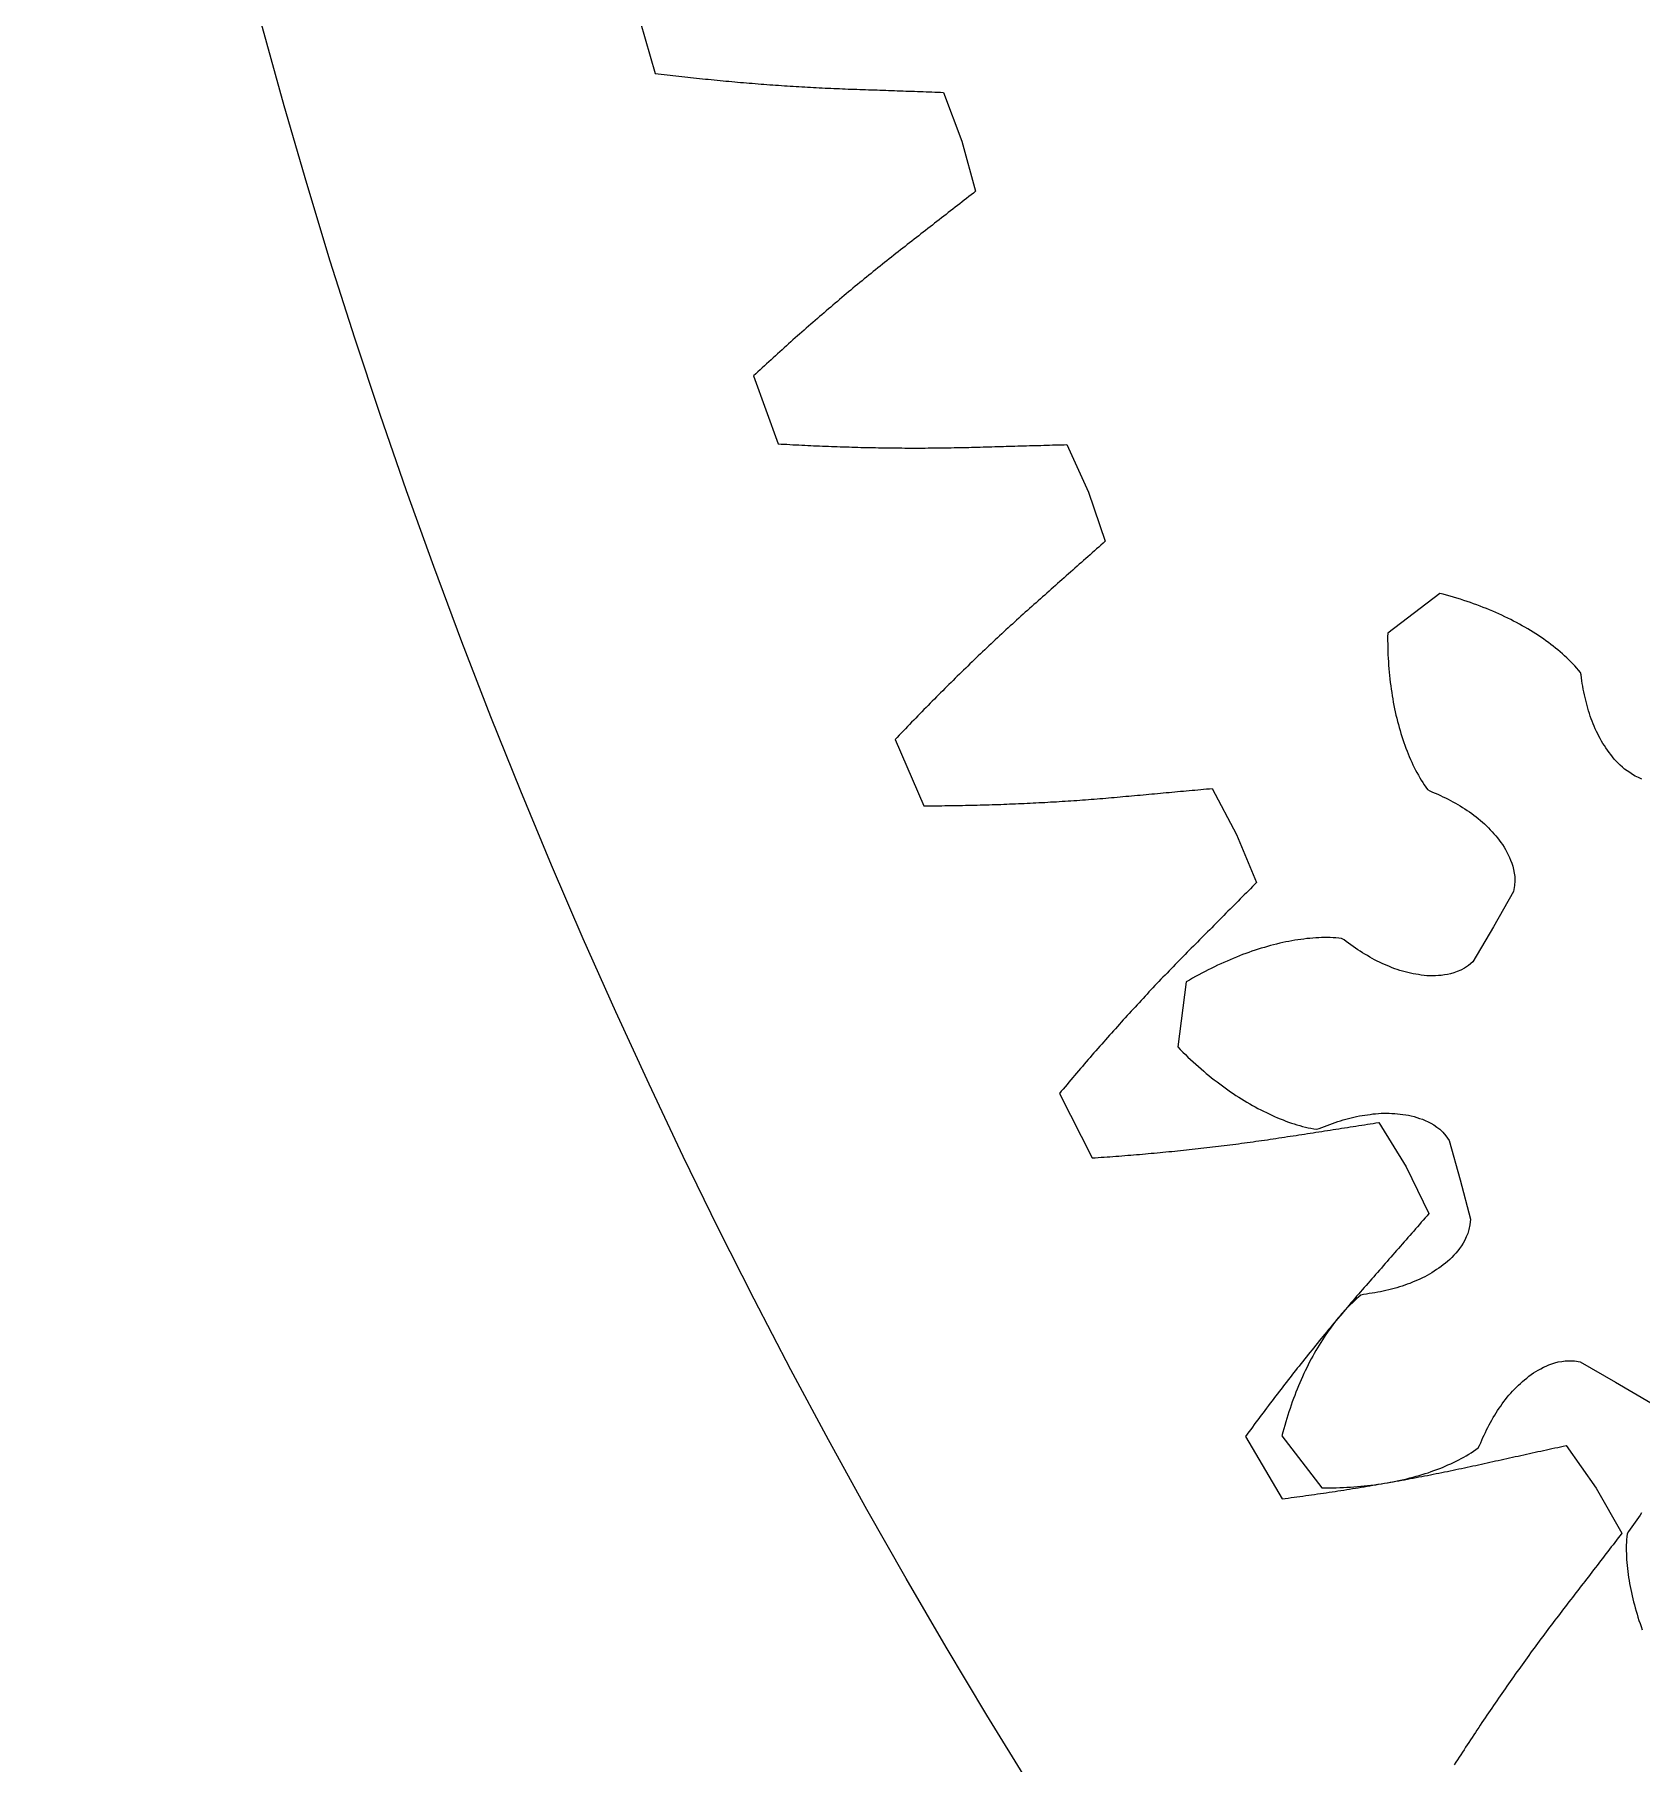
# Model space of a CAD drawing. Header units: metres. Extents: x -108 to 108, y -108 to 108.
# Drawn here: x -108.5 to -82, y -57.06 to -28.53 of the extents above; entities that cross this region are included whole.
import ezdxf

# ---------------------------------------------------------------- set-up
doc = ezdxf.new("R2010")
doc.units = ezdxf.units.M

msp = doc.modelspace()

# ---------------------------------------------------------------- linework, layer by layer
for points in [[(-98.595, -28.024), (-98.262, -29.169), (-98.213, -29.175), (-98.165, -29.18), (-98.116, -29.186), (-98.067, -29.192), (-98.019, -29.198), (-97.97, -29.203), (-97.921, -29.209), (-97.873, -29.215), (-97.824, -29.22), (-97.776, -29.225), (-97.727, -29.231), (-97.679, -29.236), (-97.63, -29.241), (-97.581, -29.246), (-97.533, -29.251), (-97.484, -29.257), (-97.436, -29.261), (-97.388, -29.266), (-97.339, -29.271), (-97.291, -29.276), (-97.242, -29.281), (-97.194, -29.285), (-97.145, -29.29), (-97.097, -29.295), (-97.049, -29.299), (-97, -29.303), (-96.952, -29.308), (-96.904, -29.312), (-96.856, -29.316), (-96.807, -29.32), (-96.759, -29.324), (-96.711, -29.328), (-96.663, -29.332), (-96.614, -29.336), (-96.566, -29.34), (-96.518, -29.344), (-96.47, -29.348), (-96.422, -29.351), (-96.374, -29.355), (-96.325, -29.358), (-96.277, -29.362), (-96.229, -29.365), (-96.181, -29.368), (-96.133, -29.372), (-96.085, -29.375), (-96.037, -29.378), (-95.989, -29.381), (-95.941, -29.384), (-95.893, -29.387), (-95.845, -29.39), (-95.797, -29.392), (-95.749, -29.395), (-95.702, -29.398), (-95.654, -29.4), (-95.606, -29.403), (-95.558, -29.405), (-95.51, -29.407), (-95.462, -29.41), (-95.415, -29.412), (-95.367, -29.414), (-95.319, -29.416), (-95.271, -29.418), (-95.224, -29.42), (-95.176, -29.422), (-95.128, -29.424), (-95.081, -29.426), (-95.033, -29.427), (-94.986, -29.429), (-94.938, -29.431), (-94.89, -29.432), (-94.843, -29.434), (-94.795, -29.436), (-94.747, -29.437), (-94.7, -29.439), (-94.652, -29.441), (-94.604, -29.442), (-94.557, -29.444), (-94.509, -29.446), (-94.461, -29.447), (-94.414, -29.449), (-94.366, -29.451), (-94.319, -29.452), (-94.271, -29.454), (-94.223, -29.456), (-94.176, -29.457), (-94.128, -29.459), (-94.08, -29.461), (-94.032, -29.462), (-93.985, -29.464), (-93.937, -29.466), (-93.889, -29.467), (-93.842, -29.469), (-93.794, -29.471), (-93.746, -29.472), (-93.699, -29.474), (-93.651, -29.476), (-93.603, -29.477), (-93.556, -29.479), (-93.508, -29.481), (-93.204, -30.284), (-93.204, -30.284), (-92.978, -31.112), (-93.015, -31.142), (-93.053, -31.171), (-93.091, -31.2), (-93.128, -31.23), (-93.166, -31.259), (-93.203, -31.289), (-93.241, -31.318), (-93.279, -31.347), (-93.316, -31.377), (-93.354, -31.406), (-93.391, -31.435), (-93.429, -31.465), (-93.467, -31.494), (-93.504, -31.524), (-93.542, -31.553), (-93.579, -31.582), (-93.617, -31.612), (-93.654, -31.641), (-93.692, -31.67), (-93.73, -31.7), (-93.767, -31.729), (-93.805, -31.758), (-93.842, -31.788), (-93.88, -31.817), (-93.917, -31.847), (-93.955, -31.876), (-93.993, -31.905), (-94.03, -31.935), (-94.068, -31.964), (-94.105, -31.993), (-94.143, -32.023), (-94.18, -32.052), (-94.218, -32.081), (-94.255, -32.111), (-94.293, -32.14), (-94.33, -32.17), (-94.368, -32.199), (-94.405, -32.229), (-94.443, -32.259), (-94.48, -32.289), (-94.517, -32.318), (-94.555, -32.348), (-94.592, -32.378), (-94.629, -32.408), (-94.666, -32.439), (-94.704, -32.469), (-94.741, -32.499), (-94.778, -32.529), (-94.815, -32.56), (-94.852, -32.59), (-94.889, -32.621), (-94.926, -32.651), (-94.964, -32.682), (-95.001, -32.713), (-95.038, -32.744), (-95.074, -32.774), (-95.111, -32.805), (-95.148, -32.836), (-95.185, -32.867), (-95.222, -32.898), (-95.259, -32.93), (-95.296, -32.961), (-95.333, -32.992), (-95.369, -33.024), (-95.406, -33.055), (-95.443, -33.086), (-95.479, -33.118), (-95.516, -33.15), (-95.553, -33.181), (-95.589, -33.213), (-95.626, -33.245), (-95.663, -33.277), (-95.699, -33.308), (-95.736, -33.34), (-95.772, -33.372), (-95.809, -33.405), (-95.845, -33.437), (-95.881, -33.469), (-95.918, -33.501), (-95.954, -33.534), (-95.991, -33.566), (-96.027, -33.598), (-96.063, -33.631), (-96.099, -33.663), (-96.136, -33.696), (-96.172, -33.729), (-96.208, -33.762), (-96.244, -33.794), (-96.28, -33.827), (-96.317, -33.86), (-96.353, -33.893), (-96.389, -33.926), (-96.425, -33.959), (-96.461, -33.992), (-96.497, -34.026), (-96.533, -34.059), (-96.569, -34.092), (-96.605, -34.126), (-96.641, -34.159), (-96.237, -35.281), (-96.188, -35.284), (-96.139, -35.287), (-96.09, -35.289), (-96.041, -35.292), (-95.992, -35.295), (-95.943, -35.297), (-95.894, -35.3), (-95.845, -35.302), (-95.796, -35.305), (-95.748, -35.307), (-95.699, -35.309), (-95.65, -35.312), (-95.601, -35.314), (-95.553, -35.316), (-95.504, -35.318), (-95.455, -35.32), (-95.406, -35.322), (-95.358, -35.324), (-95.309, -35.325), (-95.26, -35.327), (-95.212, -35.329), (-95.163, -35.33), (-95.115, -35.332), (-95.066, -35.333), (-95.018, -35.335), (-94.969, -35.336), (-94.921, -35.338), (-94.872, -35.339), (-94.824, -35.34), (-94.775, -35.341), (-94.727, -35.342), (-94.678, -35.343), (-94.63, -35.344), (-94.582, -35.345), (-94.533, -35.346), (-94.485, -35.346), (-94.437, -35.347), (-94.388, -35.348), (-94.34, -35.348), (-94.292, -35.349), (-94.244, -35.349), (-94.196, -35.349), (-94.147, -35.35), (-94.099, -35.35), (-94.051, -35.35), (-94.003, -35.35), (-93.955, -35.35), (-93.907, -35.35), (-93.859, -35.35), (-93.811, -35.35), (-93.763, -35.349), (-93.715, -35.349), (-93.667, -35.349), (-93.619, -35.348), (-93.571, -35.348), (-93.523, -35.347), (-93.475, -35.347), (-93.427, -35.346), (-93.38, -35.345), (-93.332, -35.344), (-93.284, -35.343), (-93.236, -35.342), (-93.189, -35.341), (-93.141, -35.34), (-93.093, -35.339), (-93.046, -35.338), (-92.998, -35.336), (-92.95, -35.335), (-92.903, -35.334), (-92.855, -35.332), (-92.807, -35.331), (-92.76, -35.33), (-92.712, -35.328), (-92.664, -35.327), (-92.617, -35.326), (-92.569, -35.324), (-92.521, -35.323), (-92.474, -35.322), (-92.426, -35.32), (-92.378, -35.319), (-92.331, -35.318), (-92.283, -35.316), (-92.235, -35.315), (-92.188, -35.314), (-92.14, -35.312), (-92.092, -35.311), (-92.045, -35.31), (-91.997, -35.308), (-91.949, -35.307), (-91.902, -35.306), (-91.854, -35.304), (-91.806, -35.303), (-91.759, -35.302), (-91.711, -35.3), (-91.663, -35.299), (-91.615, -35.298), (-91.568, -35.296), (-91.52, -35.295), (-91.472, -35.294), (-91.118, -36.076), (-91.118, -36.076), (-90.841, -36.889), (-90.876, -36.921), (-90.912, -36.952), (-90.948, -36.984), (-90.983, -37.016), (-91.019, -37.047), (-91.055, -37.079), (-91.09, -37.111), (-91.126, -37.143), (-91.162, -37.174), (-91.198, -37.206), (-91.233, -37.238), (-91.269, -37.269), (-91.305, -37.301), (-91.34, -37.333), (-91.376, -37.364), (-91.412, -37.396), (-91.447, -37.428), (-91.483, -37.459), (-91.519, -37.491), (-91.554, -37.523), (-91.59, -37.554), (-91.626, -37.586), (-91.661, -37.618), (-91.697, -37.649), (-91.732, -37.681), (-91.768, -37.712), (-91.804, -37.744), (-91.839, -37.776), (-91.875, -37.807), (-91.911, -37.839), (-91.946, -37.871), (-91.982, -37.902), (-92.018, -37.934), (-92.053, -37.966), (-92.089, -37.997), (-92.124, -38.029), (-92.16, -38.061), (-92.195, -38.093), (-92.231, -38.125), (-92.266, -38.157), (-92.302, -38.189), (-92.337, -38.222), (-92.372, -38.254), (-92.408, -38.286), (-92.443, -38.319), (-92.478, -38.351), (-92.513, -38.384), (-92.548, -38.416), (-92.584, -38.449), (-92.619, -38.482), (-92.654, -38.515), (-92.689, -38.547), (-92.724, -38.58), (-92.759, -38.613), (-92.794, -38.646), (-92.829, -38.68), (-92.864, -38.713), (-92.899, -38.746), (-92.934, -38.779), (-92.968, -38.813), (-93.003, -38.846), (-93.038, -38.879), (-93.073, -38.913), (-93.108, -38.947), (-93.142, -38.98), (-93.177, -39.014), (-93.212, -39.048), (-93.246, -39.082), (-93.281, -39.116), (-93.315, -39.15), (-93.35, -39.184), (-93.384, -39.218), (-93.419, -39.252), (-93.453, -39.286), (-93.488, -39.32), (-93.522, -39.355), (-93.556, -39.389), (-93.591, -39.423), (-93.625, -39.458), (-93.659, -39.492), (-93.694, -39.527), (-93.728, -39.562), (-93.762, -39.596), (-93.796, -39.631), (-93.83, -39.666), (-93.864, -39.701), (-93.898, -39.736), (-93.932, -39.771), (-93.966, -39.806), (-94, -39.841), (-94.034, -39.876), (-94.068, -39.912), (-94.102, -39.947), (-94.136, -39.982), (-94.17, -40.018), (-94.204, -40.053), (-94.238, -40.089), (-94.271, -40.124), (-94.305, -40.16), (-93.831, -41.254), (-93.782, -41.254), (-93.733, -41.254), (-93.684, -41.253), (-93.635, -41.253), (-93.586, -41.253), (-93.537, -41.252), (-93.488, -41.251), (-93.44, -41.251), (-93.391, -41.25), (-93.342, -41.249), (-93.293, -41.249), (-93.244, -41.248), (-93.195, -41.247), (-93.146, -41.246), (-93.098, -41.245), (-93.049, -41.244), (-93, -41.243), (-92.952, -41.242), (-92.903, -41.24), (-92.854, -41.239), (-92.806, -41.238), (-92.757, -41.236), (-92.708, -41.235), (-92.66, -41.233), (-92.611, -41.231), (-92.563, -41.23), (-92.514, -41.228), (-92.466, -41.226), (-92.417, -41.224), (-92.369, -41.222), (-92.321, -41.22), (-92.272, -41.218), (-92.224, -41.216), (-92.176, -41.214), (-92.127, -41.212), (-92.079, -41.209), (-92.031, -41.207), (-91.983, -41.205), (-91.934, -41.202), (-91.886, -41.199), (-91.838, -41.197), (-91.79, -41.194), (-91.742, -41.191), (-91.694, -41.189), (-91.646, -41.186), (-91.598, -41.183), (-91.55, -41.18), (-91.502, -41.177), (-91.454, -41.174), (-91.406, -41.17), (-91.358, -41.167), (-91.31, -41.164), (-91.262, -41.16), (-91.215, -41.157), (-91.167, -41.153), (-91.119, -41.15), (-91.071, -41.146), (-91.024, -41.142), (-90.976, -41.139), (-90.928, -41.135), (-90.881, -41.131), (-90.833, -41.127), (-90.786, -41.123), (-90.738, -41.119), (-90.691, -41.115), (-90.643, -41.11), (-90.596, -41.106), (-90.548, -41.102), (-90.501, -41.097), (-90.453, -41.093), (-90.406, -41.089), (-90.358, -41.084), (-90.311, -41.08), (-90.263, -41.076), (-90.216, -41.071), (-90.168, -41.067), (-90.121, -41.063), (-90.073, -41.059), (-90.026, -41.054), (-89.978, -41.05), (-89.931, -41.046), (-89.883, -41.041), (-89.836, -41.037), (-89.788, -41.033), (-89.741, -41.028), (-89.693, -41.024), (-89.646, -41.02), (-89.598, -41.015), (-89.551, -41.011), (-89.503, -41.007), (-89.456, -41.002), (-89.408, -40.998), (-89.361, -40.994), (-89.313, -40.989), (-89.266, -40.985), (-89.218, -40.981), (-89.171, -40.976), (-89.123, -40.972), (-89.076, -40.968), (-88.673, -41.726), (-88.673, -41.726), (-88.345, -42.52), (-88.379, -42.554), (-88.412, -42.588), (-88.446, -42.622), (-88.48, -42.656), (-88.513, -42.689), (-88.547, -42.723), (-88.581, -42.757), (-88.614, -42.791), (-88.648, -42.825), (-88.681, -42.859), (-88.715, -42.893), (-88.749, -42.926), (-88.782, -42.96), (-88.816, -42.994), (-88.849, -43.028), (-88.883, -43.062), (-88.917, -43.096), (-88.95, -43.13), (-88.984, -43.163), (-89.017, -43.197), (-89.051, -43.231), (-89.085, -43.265), (-89.118, -43.299), (-89.152, -43.333), (-89.185, -43.366), (-89.219, -43.4), (-89.253, -43.434), (-89.286, -43.468), (-89.32, -43.502), (-89.353, -43.535), (-89.387, -43.569), (-89.421, -43.603), (-89.454, -43.637), (-89.488, -43.671), (-89.521, -43.705), (-89.555, -43.739), (-89.588, -43.773), (-89.621, -43.807), (-89.655, -43.841), (-89.688, -43.875), (-89.721, -43.91), (-89.755, -43.944), (-89.788, -43.979), (-89.821, -44.013), (-89.854, -44.048), (-89.888, -44.082), (-89.921, -44.117), (-89.954, -44.152), (-89.987, -44.187), (-90.02, -44.221), (-90.053, -44.256), (-90.086, -44.291), (-90.119, -44.326), (-90.151, -44.362), (-90.184, -44.397), (-90.217, -44.432), (-90.25, -44.467), (-90.283, -44.503), (-90.315, -44.538), (-90.348, -44.574), (-90.381, -44.609), (-90.413, -44.645), (-90.446, -44.68), (-90.478, -44.716), (-90.511, -44.752), (-90.543, -44.788), (-90.576, -44.824), (-90.608, -44.859), (-90.641, -44.896), (-90.673, -44.932), (-90.705, -44.968), (-90.738, -45.004), (-90.77, -45.04), (-90.802, -45.076), (-90.834, -45.113), (-90.866, -45.149), (-90.899, -45.186), (-90.931, -45.222), (-90.963, -45.259), (-90.995, -45.295), (-91.027, -45.332), (-91.059, -45.369), (-91.091, -45.406), (-91.123, -45.442), (-91.154, -45.479), (-91.186, -45.516), (-91.218, -45.553), (-91.25, -45.59), (-91.282, -45.628), (-91.313, -45.665), (-91.345, -45.702), (-91.377, -45.739), (-91.408, -45.777), (-91.44, -45.814), (-91.471, -45.852), (-91.503, -45.889), (-91.534, -45.927), (-91.566, -45.964), (-91.597, -46.002), (-91.056, -47.064), (-91.007, -47.061), (-90.958, -47.058), (-90.909, -47.054), (-90.86, -47.051), (-90.811, -47.047), (-90.763, -47.044), (-90.714, -47.04), (-90.665, -47.037), (-90.616, -47.033), (-90.567, -47.029), (-90.519, -47.025), (-90.47, -47.021), (-90.421, -47.017), (-90.373, -47.013), (-90.324, -47.009), (-90.276, -47.005), (-90.227, -47.001), (-90.179, -46.997), (-90.13, -46.992), (-90.082, -46.988), (-90.033, -46.983), (-89.985, -46.979), (-89.936, -46.974), (-89.888, -46.97), (-89.84, -46.965), (-89.791, -46.96), (-89.743, -46.956), (-89.695, -46.951), (-89.647, -46.946), (-89.598, -46.941), (-89.55, -46.936), (-89.502, -46.931), (-89.454, -46.926), (-89.406, -46.92), (-89.358, -46.915), (-89.31, -46.91), (-89.262, -46.904), (-89.214, -46.899), (-89.166, -46.893), (-89.118, -46.888), (-89.07, -46.882), (-89.022, -46.876), (-88.974, -46.871), (-88.927, -46.865), (-88.879, -46.859), (-88.831, -46.853), (-88.783, -46.847), (-88.736, -46.841), (-88.688, -46.835), (-88.641, -46.829), (-88.593, -46.822), (-88.545, -46.816), (-88.498, -46.81), (-88.45, -46.803), (-88.403, -46.797), (-88.355, -46.79), (-88.308, -46.783), (-88.261, -46.777), (-88.213, -46.77), (-88.166, -46.763), (-88.119, -46.756), (-88.072, -46.749), (-88.024, -46.742), (-87.977, -46.735), (-87.93, -46.728), (-87.883, -46.721), (-87.836, -46.713), (-87.789, -46.706), (-87.742, -46.699), (-87.694, -46.692), (-87.647, -46.684), (-87.6, -46.677), (-87.553, -46.67), (-87.506, -46.662), (-87.459, -46.655), (-87.412, -46.648), (-87.365, -46.641), (-87.318, -46.633), (-87.27, -46.626), (-87.223, -46.619), (-87.176, -46.611), (-87.129, -46.604), (-87.082, -46.597), (-87.035, -46.589), (-86.988, -46.582), (-86.941, -46.575), (-86.893, -46.568), (-86.846, -46.56), (-86.799, -46.553), (-86.752, -46.546), (-86.705, -46.538), (-86.658, -46.531), (-86.61, -46.524), (-86.563, -46.516), (-86.516, -46.509), (-86.469, -46.502), (-86.422, -46.495), (-86.375, -46.487), (-86.327, -46.48), (-85.878, -47.212), (-85.878, -47.212), (-85.501, -47.983), (-85.532, -48.019), (-85.564, -48.055), (-85.595, -48.091), (-85.627, -48.127), (-85.658, -48.163), (-85.69, -48.199), (-85.721, -48.235), (-85.752, -48.271), (-85.784, -48.307), (-85.815, -48.343), (-85.847, -48.378), (-85.878, -48.414), (-85.91, -48.45), (-85.941, -48.486), (-85.972, -48.522), (-86.004, -48.558), (-86.035, -48.594), (-86.067, -48.63), (-86.098, -48.666), (-86.129, -48.701), (-86.161, -48.737), (-86.192, -48.773), (-86.224, -48.809), (-86.255, -48.845), (-86.286, -48.881), (-86.318, -48.917), (-86.349, -48.953), (-86.381, -48.988), (-86.412, -49.024), (-86.443, -49.06), (-86.475, -49.096), (-86.506, -49.132), (-86.538, -49.168), (-86.569, -49.204), (-86.6, -49.24), (-86.632, -49.276), (-86.663, -49.312), (-86.694, -49.348), (-86.725, -49.384), (-86.756, -49.42), (-86.787, -49.457), (-86.818, -49.493), (-86.849, -49.53), (-86.88, -49.566), (-86.911, -49.603), (-86.942, -49.639), (-86.973, -49.676), (-87.004, -49.713), (-87.035, -49.75), (-87.065, -49.787), (-87.096, -49.824), (-87.127, -49.861), (-87.157, -49.898), (-87.188, -49.935), (-87.219, -49.972), (-87.249, -50.009), (-87.28, -50.046), (-87.31, -50.084), (-87.341, -50.121), (-87.371, -50.159), (-87.401, -50.196), (-87.432, -50.234), (-87.462, -50.271), (-87.492, -50.309), (-87.522, -50.347), (-87.552, -50.385), (-87.583, -50.422), (-87.613, -50.46), (-87.643, -50.498), (-87.673, -50.536), (-87.703, -50.574), (-87.733, -50.613), (-87.763, -50.651), (-87.792, -50.689), (-87.822, -50.727), (-87.852, -50.766), (-87.882, -50.804), (-87.912, -50.842), (-87.941, -50.881), (-87.971, -50.92), (-88.001, -50.958), (-88.03, -50.997), (-88.06, -51.036), (-88.089, -51.074), (-88.119, -51.113), (-88.148, -51.152), (-88.178, -51.191), (-88.207, -51.23), (-88.236, -51.269), (-88.266, -51.308), (-88.295, -51.347), (-88.324, -51.387), (-88.354, -51.426), (-88.383, -51.465), (-88.412, -51.505), (-88.441, -51.544), (-88.47, -51.584), (-88.499, -51.623), (-88.528, -51.663), (-87.921, -52.689), (-87.872, -52.683), (-87.824, -52.676), (-87.775, -52.67), (-87.727, -52.663), (-87.678, -52.657), (-87.63, -52.65), (-87.581, -52.643), (-87.533, -52.637), (-87.484, -52.63), (-87.436, -52.623), (-87.387, -52.616), (-87.339, -52.609), (-87.291, -52.602), (-87.242, -52.595), (-87.194, -52.588), (-87.146, -52.581), (-87.098, -52.574), (-87.05, -52.566), (-87.002, -52.559), (-86.953, -52.551), (-86.905, -52.544), (-86.857, -52.536), (-86.809, -52.529), (-86.761, -52.521), (-86.713, -52.514), (-86.666, -52.506), (-86.618, -52.498), (-86.57, -52.49), (-86.522, -52.482), (-86.474, -52.474), (-86.426, -52.466), (-86.379, -52.458), (-86.331, -52.45), (-86.283, -52.442), (-86.236, -52.433), (-86.188, -52.425), (-86.141, -52.417), (-86.093, -52.408), (-86.046, -52.4), (-85.998, -52.391), (-85.951, -52.382), (-85.903, -52.374), (-85.856, -52.365), (-85.809, -52.356), (-85.761, -52.347), (-85.714, -52.338), (-85.667, -52.329), (-85.62, -52.32), (-85.572, -52.311), (-85.525, -52.302), (-85.478, -52.293), (-85.431, -52.283), (-85.384, -52.274), (-85.337, -52.265), (-85.29, -52.255), (-85.243, -52.246), (-85.196, -52.236), (-85.149, -52.226), (-85.103, -52.217), (-85.056, -52.207), (-85.009, -52.197), (-84.962, -52.187), (-84.916, -52.177), (-84.869, -52.167), (-84.822, -52.157), (-84.776, -52.147), (-84.729, -52.137), (-84.683, -52.126), (-84.636, -52.116), (-84.59, -52.106), (-84.543, -52.096), (-84.497, -52.085), (-84.45, -52.075), (-84.403, -52.065), (-84.357, -52.055), (-84.31, -52.044), (-84.264, -52.034), (-84.217, -52.024), (-84.171, -52.014), (-84.124, -52.003), (-84.077, -51.993), (-84.031, -51.983), (-83.984, -51.973), (-83.938, -51.963), (-83.891, -51.952), (-83.845, -51.942), (-83.798, -51.932), (-83.751, -51.922), (-83.705, -51.911), (-83.658, -51.901), (-83.612, -51.891), (-83.565, -51.881), (-83.518, -51.87), (-83.472, -51.86), (-83.425, -51.85), (-83.378, -51.84), (-83.332, -51.829), (-83.285, -51.819), (-83.239, -51.809), (-82.744, -52.511), (-82.744, -52.511), (-82.319, -53.257), (-82.348, -53.295), (-82.378, -53.333), (-82.407, -53.371), (-82.436, -53.409), (-82.465, -53.447), (-82.494, -53.484), (-82.523, -53.522), (-82.552, -53.56), (-82.581, -53.598), (-82.61, -53.636), (-82.64, -53.673), (-82.669, -53.711), (-82.698, -53.749), (-82.727, -53.787), (-82.756, -53.825), (-82.785, -53.862), (-82.814, -53.9), (-82.843, -53.938), (-82.872, -53.976), (-82.902, -54.013), (-82.931, -54.051), (-82.96, -54.089), (-82.989, -54.127), (-83.018, -54.165), (-83.047, -54.202), (-83.076, -54.24), (-83.105, -54.278), (-83.134, -54.316), (-83.163, -54.353), (-83.192, -54.391), (-83.221, -54.429), (-83.251, -54.467), (-83.28, -54.504), (-83.309, -54.542), (-83.338, -54.58), (-83.367, -54.618), (-83.395, -54.656), (-83.424, -54.694), (-83.453, -54.732), (-83.482, -54.77), (-83.511, -54.809), (-83.539, -54.847), (-83.568, -54.885), (-83.597, -54.924), (-83.625, -54.962), (-83.654, -55.001), (-83.682, -55.039), (-83.711, -55.078), (-83.739, -55.116), (-83.767, -55.155), (-83.796, -55.194), (-83.824, -55.233), (-83.852, -55.272), (-83.881, -55.311), (-83.909, -55.35), (-83.937, -55.389), (-83.965, -55.428), (-83.993, -55.467), (-84.021, -55.506), (-84.049, -55.546), (-84.077, -55.585), (-84.105, -55.624), (-84.133, -55.664), (-84.16, -55.703), (-84.188, -55.743), (-84.216, -55.783), (-84.244, -55.822), (-84.271, -55.862), (-84.299, -55.902), (-84.327, -55.942), (-84.354, -55.981), (-84.382, -56.021), (-84.409, -56.061), (-84.436, -56.101), (-84.464, -56.142), (-84.491, -56.182), (-84.518, -56.222), (-84.546, -56.262), (-84.573, -56.303), (-84.6, -56.343), (-84.627, -56.383), (-84.654, -56.424), (-84.681, -56.464), (-84.709, -56.505), (-84.736, -56.545), (-84.762, -56.586), (-84.789, -56.627), (-84.816, -56.668), (-84.843, -56.708), (-84.87, -56.749), (-84.897, -56.79), (-84.923, -56.831), (-84.95, -56.872), (-84.977, -56.913), (-85.003, -56.954), (-85.03, -56.996), (-85.056, -57.037), (-85.083, -57.078)], [(-81.988, -40.812), (-82.044, -40.788), (-82.098, -40.764), (-82.146, -40.736), (-82.19, -40.707), (-82.232, -40.678), (-82.273, -40.647), (-82.309, -40.615), (-82.345, -40.582), (-82.379, -40.549), (-82.413, -40.516), (-82.446, -40.482), (-82.474, -40.446), (-82.503, -40.41), (-82.53, -40.373), (-82.557, -40.336), (-82.582, -40.299), (-82.608, -40.261), (-82.632, -40.223), (-82.655, -40.185), (-82.676, -40.145), (-82.698, -40.105), (-82.718, -40.065), (-82.739, -40.025), (-82.757, -39.984), (-82.774, -39.942), (-82.791, -39.9), (-82.809, -39.859), (-82.825, -39.816), (-82.84, -39.773), (-82.854, -39.73), (-82.868, -39.687), (-82.881, -39.643), (-82.894, -39.599), (-82.904, -39.554), (-82.916, -39.509), (-82.927, -39.465), (-82.937, -39.42), (-82.947, -39.374), (-82.955, -39.328), (-82.963, -39.282), (-82.972, -39.236), (-82.978, -39.189), (-82.985, -39.142), (-82.991, -39.095), (-83.004, -39.052), (-83.033, -39.016), (-83.064, -38.98), (-83.095, -38.945), (-83.127, -38.911), (-83.16, -38.877), (-83.194, -38.843), (-83.228, -38.81), (-83.263, -38.778), (-83.299, -38.745), (-83.336, -38.713), (-83.374, -38.682), (-83.412, -38.651), (-83.451, -38.62), (-83.49, -38.59), (-83.53, -38.56), (-83.571, -38.53), (-83.612, -38.501), (-83.654, -38.472), (-83.696, -38.444), (-83.74, -38.416), (-83.783, -38.388), (-83.827, -38.361), (-83.872, -38.334), (-83.917, -38.308), (-83.963, -38.282), (-84.01, -38.256), (-84.056, -38.231), (-84.104, -38.206), (-84.152, -38.181), (-84.2, -38.157), (-84.249, -38.134), (-84.299, -38.11), (-84.348, -38.087), (-84.399, -38.065), (-84.45, -38.043), (-84.501, -38.021), (-84.553, -38), (-84.605, -37.979), (-84.658, -37.959), (-84.711, -37.939), (-84.764, -37.92), (-84.818, -37.9), (-84.873, -37.882), (-84.928, -37.864), (-84.983, -37.846), (-85.039, -37.829), (-85.095, -37.812), (-85.152, -37.795), (-85.209, -37.779), (-85.266, -37.764), (-85.324, -37.749), (-86.182, -38.407), (-86.183, -38.467), (-86.183, -38.527), (-86.182, -38.586), (-86.181, -38.645), (-86.179, -38.703), (-86.177, -38.762), (-86.174, -38.82), (-86.17, -38.877), (-86.166, -38.935), (-86.162, -38.992), (-86.157, -39.049), (-86.152, -39.105), (-86.146, -39.161), (-86.139, -39.217), (-86.132, -39.273), (-86.124, -39.328), (-86.116, -39.383), (-86.108, -39.437), (-86.098, -39.491), (-86.089, -39.545), (-86.079, -39.598), (-86.068, -39.651), (-86.057, -39.704), (-86.045, -39.756), (-86.033, -39.808), (-86.02, -39.86), (-86.006, -39.911), (-85.993, -39.961), (-85.978, -40.011), (-85.963, -40.061), (-85.948, -40.11), (-85.932, -40.159), (-85.916, -40.208), (-85.899, -40.256), (-85.881, -40.303), (-85.863, -40.35), (-85.845, -40.396), (-85.825, -40.442), (-85.806, -40.488), (-85.786, -40.533), (-85.765, -40.577), (-85.744, -40.621), (-85.722, -40.664), (-85.699, -40.707), (-85.676, -40.748), (-85.652, -40.79), (-85.628, -40.83), (-85.603, -40.87), (-85.578, -40.909), (-85.551, -40.948), (-85.524, -40.985), (-85.485, -41.009), (-85.442, -41.028), (-85.398, -41.046), (-85.355, -41.064), (-85.312, -41.084), (-85.27, -41.104), (-85.227, -41.124), (-85.186, -41.145), (-85.145, -41.167), (-85.105, -41.189), (-85.065, -41.212), (-85.024, -41.233), (-84.985, -41.257), (-84.946, -41.281), (-84.907, -41.306), (-84.869, -41.331), (-84.832, -41.356), (-84.795, -41.383), (-84.76, -41.411), (-84.724, -41.438), (-84.688, -41.466), (-84.653, -41.494), (-84.62, -41.524), (-84.585, -41.553), (-84.553, -41.585), (-84.52, -41.615), (-84.489, -41.648), (-84.458, -41.681), (-84.429, -41.715), (-84.399, -41.75), (-84.37, -41.785), (-84.342, -41.821), (-84.314, -41.858), (-84.287, -41.895), (-84.263, -41.935), (-84.239, -41.976), (-84.216, -42.018), (-84.194, -42.061), (-84.172, -42.105), (-84.154, -42.152), (-84.136, -42.201), (-84.119, -42.25), (-84.105, -42.304), (-84.095, -42.363), (-84.086, -42.423), (-84.084, -42.492), (-84.089, -42.571), (-84.105, -42.666), (-84.437, -43.25), (-84.437, -43.25), (-84.777, -43.83), (-84.851, -43.891), (-84.917, -43.935), (-84.978, -43.968), (-85.035, -43.99), (-85.091, -44.011), (-85.144, -44.026), (-85.195, -44.036), (-85.246, -44.045), (-85.297, -44.052), (-85.345, -44.055), (-85.393, -44.058), (-85.441, -44.059), (-85.489, -44.059), (-85.536, -44.058), (-85.582, -44.053), (-85.627, -44.047), (-85.672, -44.04), (-85.717, -44.033), (-85.762, -44.025), (-85.806, -44.016), (-85.851, -44.006), (-85.894, -43.996), (-85.937, -43.982), (-85.981, -43.97), (-86.023, -43.955), (-86.066, -43.942), (-86.108, -43.925), (-86.15, -43.908), (-86.191, -43.89), (-86.233, -43.874), (-86.275, -43.855), (-86.315, -43.835), (-86.356, -43.815), (-86.397, -43.794), (-86.437, -43.773), (-86.477, -43.751), (-86.516, -43.726), (-86.556, -43.703), (-86.595, -43.679), (-86.635, -43.654), (-86.674, -43.629), (-86.712, -43.602), (-86.75, -43.575), (-86.789, -43.548), (-86.826, -43.52), (-86.864, -43.491), (-86.902, -43.463), (-86.942, -43.442), (-86.988, -43.437), (-87.035, -43.433), (-87.081, -43.43), (-87.128, -43.429), (-87.176, -43.428), (-87.223, -43.428), (-87.271, -43.429), (-87.319, -43.431), (-87.368, -43.433), (-87.416, -43.437), (-87.465, -43.441), (-87.514, -43.446), (-87.563, -43.452), (-87.612, -43.458), (-87.662, -43.465), (-87.712, -43.473), (-87.761, -43.482), (-87.811, -43.491), (-87.861, -43.501), (-87.912, -43.512), (-87.962, -43.523), (-88.013, -43.535), (-88.063, -43.548), (-88.114, -43.561), (-88.165, -43.575), (-88.216, -43.59), (-88.267, -43.605), (-88.318, -43.621), (-88.369, -43.637), (-88.42, -43.655), (-88.472, -43.672), (-88.523, -43.691), (-88.574, -43.71), (-88.626, -43.73), (-88.677, -43.75), (-88.729, -43.771), (-88.781, -43.793), (-88.832, -43.815), (-88.884, -43.838), (-88.936, -43.861), (-88.987, -43.885), (-89.039, -43.91), (-89.091, -43.936), (-89.142, -43.962), (-89.194, -43.988), (-89.246, -44.015), (-89.297, -44.043), (-89.349, -44.071), (-89.401, -44.1), (-89.452, -44.13), (-89.504, -44.16), (-89.645, -45.233), (-89.603, -45.276), (-89.561, -45.317), (-89.518, -45.359), (-89.476, -45.4), (-89.433, -45.44), (-89.39, -45.479), (-89.347, -45.519), (-89.304, -45.557), (-89.261, -45.595), (-89.217, -45.632), (-89.174, -45.669), (-89.13, -45.705), (-89.086, -45.74), (-89.042, -45.775), (-88.997, -45.809), (-88.953, -45.843), (-88.909, -45.876), (-88.864, -45.908), (-88.819, -45.94), (-88.774, -45.971), (-88.729, -46.002), (-88.684, -46.032), (-88.639, -46.061), (-88.594, -46.09), (-88.549, -46.118), (-88.503, -46.145), (-88.458, -46.172), (-88.412, -46.198), (-88.366, -46.223), (-88.321, -46.248), (-88.275, -46.272), (-88.229, -46.295), (-88.183, -46.317), (-88.138, -46.339), (-88.092, -46.36), (-88.046, -46.381), (-88, -46.401), (-87.954, -46.42), (-87.908, -46.438), (-87.862, -46.455), (-87.816, -46.472), (-87.77, -46.488), (-87.724, -46.503), (-87.678, -46.517), (-87.632, -46.531), (-87.586, -46.543), (-87.54, -46.555), (-87.494, -46.565), (-87.448, -46.575), (-87.402, -46.583), (-87.357, -46.59), (-87.312, -46.58), (-87.269, -46.562), (-87.225, -46.545), (-87.181, -46.527), (-87.137, -46.511), (-87.093, -46.495), (-87.049, -46.479), (-87.005, -46.464), (-86.96, -46.451), (-86.916, -46.438), (-86.872, -46.426), (-86.827, -46.412), (-86.783, -46.401), (-86.739, -46.391), (-86.694, -46.381), (-86.649, -46.372), (-86.605, -46.364), (-86.56, -46.356), (-86.515, -46.351), (-86.471, -46.345), (-86.426, -46.339), (-86.381, -46.334), (-86.336, -46.332), (-86.291, -46.328), (-86.246, -46.328), (-86.201, -46.326), (-86.156, -46.327), (-86.111, -46.329), (-86.066, -46.332), (-86.02, -46.336), (-85.975, -46.34), (-85.93, -46.346), (-85.884, -46.352), (-85.839, -46.359), (-85.793, -46.37), (-85.747, -46.383), (-85.701, -46.396), (-85.655, -46.411), (-85.609, -46.426), (-85.562, -46.446), (-85.516, -46.468), (-85.469, -46.491), (-85.421, -46.52), (-85.372, -46.554), (-85.324, -46.59), (-85.273, -46.638), (-85.221, -46.697), (-85.165, -46.775), (-84.987, -47.424), (-84.987, -47.424), (-84.817, -48.074), (-84.826, -48.17), (-84.842, -48.247), (-84.862, -48.313), (-84.886, -48.369), (-84.911, -48.423), (-84.938, -48.472), (-84.967, -48.515), (-84.997, -48.557), (-85.027, -48.598), (-85.059, -48.635), (-85.092, -48.67), (-85.125, -48.705), (-85.159, -48.739), (-85.193, -48.771), (-85.228, -48.8), (-85.265, -48.828), (-85.301, -48.856), (-85.338, -48.882), (-85.375, -48.908), (-85.413, -48.933), (-85.451, -48.958), (-85.49, -48.981), (-85.53, -49.002), (-85.569, -49.024), (-85.61, -49.043), (-85.649, -49.064), (-85.691, -49.082), (-85.732, -49.1), (-85.774, -49.117), (-85.816, -49.135), (-85.858, -49.15), (-85.901, -49.165), (-85.944, -49.18), (-85.987, -49.194), (-86.031, -49.207), (-86.075, -49.22), (-86.12, -49.23), (-86.165, -49.242), (-86.21, -49.253), (-86.255, -49.263), (-86.3, -49.273), (-86.346, -49.281), (-86.392, -49.289), (-86.439, -49.297), (-86.486, -49.303), (-86.532, -49.31), (-86.579, -49.317), (-86.623, -49.33), (-86.659, -49.359), (-86.694, -49.389), (-86.729, -49.42), (-86.763, -49.453), (-86.797, -49.485), (-86.831, -49.519), (-86.864, -49.554), (-86.897, -49.589), (-86.929, -49.625), (-86.961, -49.662), (-86.992, -49.699), (-87.024, -49.737), (-87.054, -49.776), (-87.085, -49.816), (-87.115, -49.856), (-87.144, -49.896), (-87.173, -49.938), (-87.202, -49.98), (-87.231, -50.022), (-87.259, -50.065), (-87.286, -50.109), (-87.313, -50.153), (-87.34, -50.198), (-87.367, -50.243), (-87.393, -50.289), (-87.418, -50.335), (-87.444, -50.382), (-87.469, -50.43), (-87.493, -50.477), (-87.517, -50.526), (-87.541, -50.575), (-87.564, -50.624), (-87.587, -50.674), (-87.609, -50.724), (-87.631, -50.775), (-87.653, -50.827), (-87.674, -50.878), (-87.695, -50.931), (-87.715, -50.983), (-87.735, -51.036), (-87.755, -51.09), (-87.774, -51.144), (-87.792, -51.199), (-87.811, -51.253), (-87.828, -51.309), (-87.846, -51.365), (-87.863, -51.421), (-87.879, -51.477), (-87.895, -51.534), (-87.911, -51.592), (-87.926, -51.649), (-87.267, -52.508), (-87.207, -52.508), (-87.148, -52.508), (-87.089, -52.508), (-87.03, -52.506), (-86.971, -52.505), (-86.913, -52.502), (-86.855, -52.499), (-86.797, -52.496), (-86.739, -52.492), (-86.682, -52.488), (-86.626, -52.483), (-86.569, -52.477), (-86.513, -52.471), (-86.457, -52.465), (-86.402, -52.458), (-86.346, -52.45), (-86.292, -52.442), (-86.237, -52.433), (-86.183, -52.424), (-86.129, -52.414), (-86.076, -52.404), (-86.023, -52.393), (-85.97, -52.382), (-85.918, -52.37), (-85.866, -52.358), (-85.815, -52.345), (-85.764, -52.332), (-85.713, -52.318), (-85.663, -52.304), (-85.613, -52.289), (-85.564, -52.274), (-85.515, -52.258), (-85.467, -52.241), (-85.419, -52.224), (-85.371, -52.207), (-85.324, -52.189), (-85.278, -52.17), (-85.232, -52.151), (-85.187, -52.131), (-85.142, -52.111), (-85.097, -52.091), (-85.054, -52.069), (-85.01, -52.047), (-84.968, -52.025), (-84.926, -52.002), (-84.885, -51.978), (-84.844, -51.954), (-84.804, -51.929), (-84.765, -51.903), (-84.727, -51.877), (-84.689, -51.85), (-84.665, -51.811), (-84.647, -51.767), (-84.628, -51.724), (-84.61, -51.68), (-84.59, -51.638), (-84.57, -51.596), (-84.55, -51.553), (-84.529, -51.512), (-84.508, -51.471), (-84.485, -51.43), (-84.463, -51.39), (-84.441, -51.349), (-84.417, -51.31), (-84.393, -51.271), (-84.369, -51.233), (-84.343, -51.195), (-84.318, -51.158), (-84.292, -51.121), (-84.264, -51.085), (-84.236, -51.049), (-84.209, -51.014), (-84.181, -50.978), (-84.15, -50.945), (-84.121, -50.911), (-84.089, -50.879), (-84.059, -50.846), (-84.026, -50.815), (-83.993, -50.784), (-83.959, -50.754), (-83.924, -50.725), (-83.889, -50.696), (-83.853, -50.668), (-83.817, -50.64), (-83.779, -50.613), (-83.739, -50.589), (-83.698, -50.565), (-83.656, -50.542), (-83.613, -50.519), (-83.57, -50.498), (-83.522, -50.479), (-83.474, -50.461), (-83.424, -50.444), (-83.37, -50.431), (-83.312, -50.421), (-83.252, -50.412), (-83.182, -50.41), (-83.103, -50.415), (-83.009, -50.43), (-82.424, -50.763), (-82.424, -50.763), (-81.844, -51.103)], [(-81.996, -52.921), (-82.02, -52.96), (-82.045, -52.999), (-82.073, -53.038), (-82.099, -53.076), (-82.126, -53.114), (-82.155, -53.152), (-82.183, -53.19), (-82.212, -53.228), (-82.233, -53.268), (-82.238, -53.314), (-82.241, -53.36), (-82.244, -53.407), (-82.246, -53.454), (-82.246, -53.501), (-82.246, -53.549), (-82.245, -53.597), (-82.243, -53.645), (-82.241, -53.693), (-82.237, -53.742), (-82.233, -53.791), (-82.228, -53.839), (-82.223, -53.889), (-82.216, -53.938), (-82.209, -53.988), (-82.201, -54.037), (-82.193, -54.087), (-82.183, -54.137), (-82.173, -54.187), (-82.163, -54.237), (-82.151, -54.288), (-82.139, -54.338), (-82.127, -54.389), (-82.113, -54.44), (-82.099, -54.49), (-82.085, -54.541), (-82.069, -54.592), (-82.054, -54.644), (-82.037, -54.695), (-82.02, -54.746), (-82.002, -54.797), (-81.983, -54.849)]]:
    msp.add_lwpolyline(points)
msp.add_circle((0, 0), 108.5)

doc.saveas('drawing.dxf')
